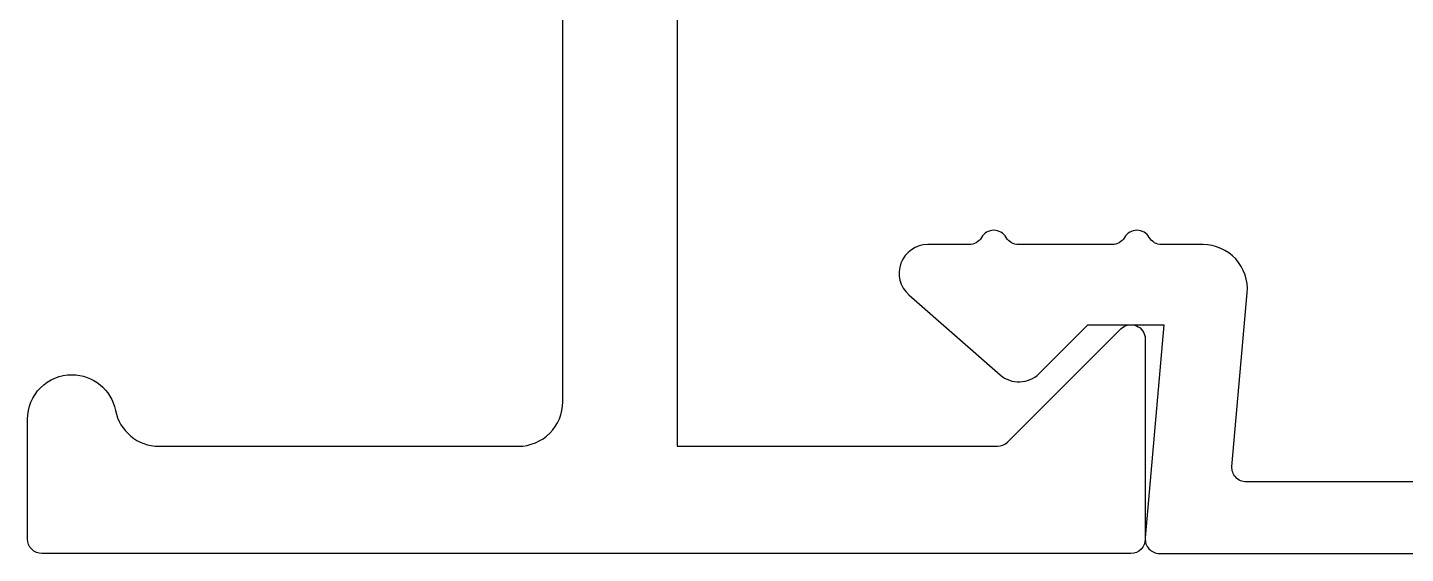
# Model space of a CAD drawing. Extents: x -8 to 56, y -99 to 66.
# Drawn here: x 6.256 to 7.219, y 43.046 to 43.414 of the extents above; entities that cross this region are included whole.
import ezdxf

# ---------------------------------------------------------------- set-up
doc = ezdxf.new("R2010")
doc.units = 0
doc.header["$MEASUREMENT"] = 0
doc.layers.get('0').update_dxf_attribs({"linetype": 'CONTINUOUS'})
doc.layers.add('FRAME', color=1, linetype='CONTINUOUS')

# ---------------------------------------------------------------- blocks, each defined once
blk = doc.blocks.new('3809 BLOCK FRAME')
blk.add_lwpolyline([(-1.674, 0.454), (-4.425, 0.454), (-4.425, 0.67772, -0.198912), (-4.42207, 0.68479), (-4.34293, 0.76393, 0.668179), (-4.35, 0.781), (-4.49, 0.781, 0.414214), (-4.5, 0.771), (-4.5, 0.01, 0.414214), (-4.49, 0), (-4.406, 0, 0.414214), (-4.375, 0.031, 0.358249), (-4.4, 0.06141, -0.358249), (-4.425, 0.09183), (-4.425, 0.343, -0.414214), (-4.394, 0.374), (-4.10466, 0.374, -0.5024)], format="xyb")

msp = doc.modelspace()

# ---------------------------------------------------------------- linework, layer by layer
at = {"layer": 'FRAME'}
msp.add_lwpolyline([(7.62974, 43.09601), (7.10733, 43.09601, -0.440011), (7.09737, 43.10688), (7.10799, 43.2283, 0.440011), (7.07711, 43.26201), (7.04825, 43.26201, -0.267949), (7.03959, 43.26701, 0.57735), (7.02227, 43.26701, -0.267949), (7.01361, 43.26201), (6.94825, 43.26201, -0.267949), (6.93959, 43.26701, 0.57735), (6.92227, 43.26701, -0.267949), (6.91361, 43.26201), (6.88474, 43.26201, 0.691708), (6.87154, 43.22698), (6.93526, 43.17098, 0.395486), (6.9626, 43.17186), (6.99674, 43.20601), (7.04983, 43.20601), (7.03678, 43.05688, 0.440011), (7.04674, 43.04601), (7.69474, 43.04601, 0.414214)], format="xyb", dxfattribs=at)

# ---------------------------------------------------------------- block references
at = {"layer": 'FRAME', "xscale": -1, "rotation": 270}
msp.add_blockref('3809 BLOCK FRAME', (6.25574, 47.54601), dxfattribs=at)

doc.saveas('drawing.dxf')
